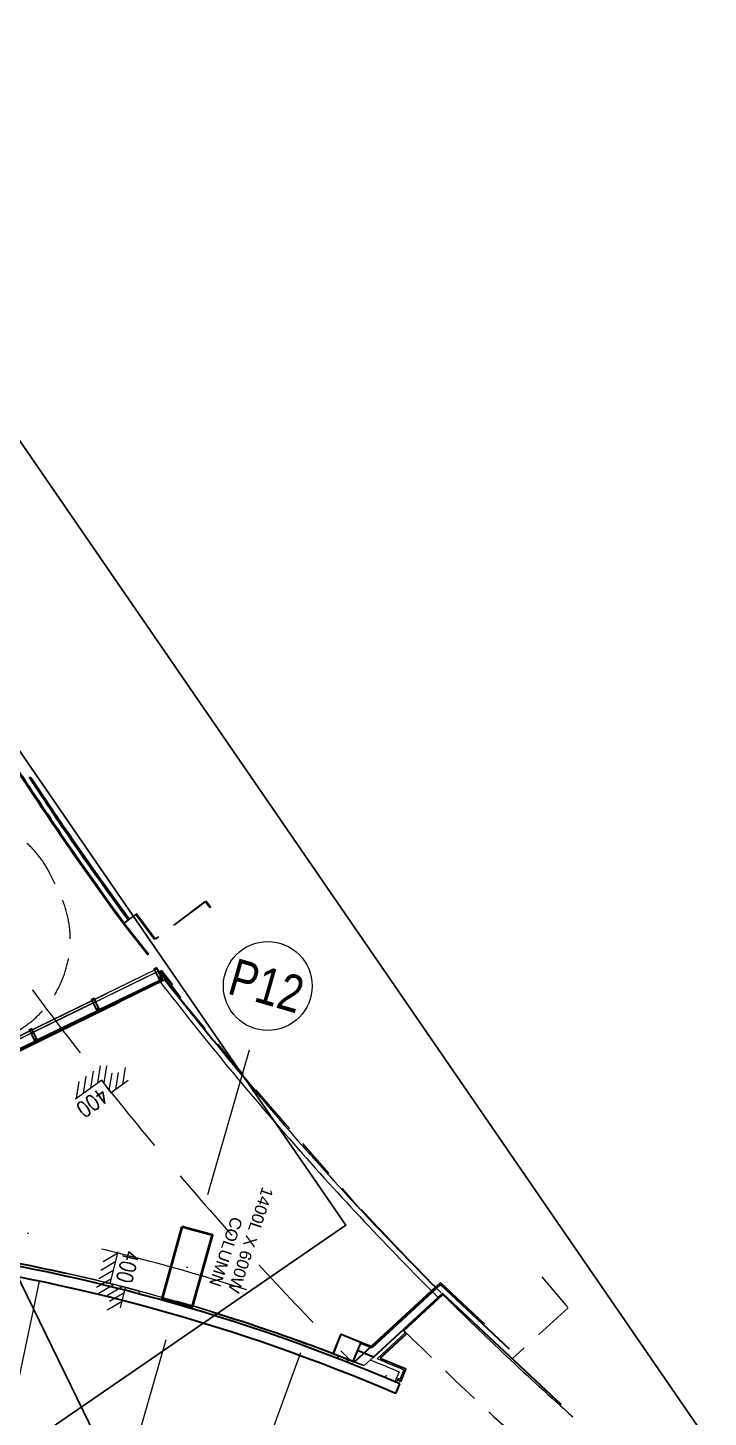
# Model space of a CAD drawing. Header units: millimetres. Extents: x 32582 to 41721, y -247935 to -234947.
# Drawn here: x 37102 to 38389, y -238984 to -236354 of the extents above; entities that cross this region are included whole.
import ezdxf
from ezdxf.enums import TextEntityAlignment as Align

# ---------------------------------------------------------------- set-up
doc = ezdxf.new("R2010")
doc.units = ezdxf.units.MM
doc.header["$LTSCALE"] = 300
doc.header["$MEASUREMENT"] = 0
for name, pattern in [('DASHED', [19.05, 12.7, -6.35]), ('DGN Style 4', [1.902655, 0.950733, -0.475367, 0.001188, -0.475367]), ('HIDDEN', [0.375, 0.25, -0.125]), ('TDME_FASHION_L3$0$HIDDEN', [0.375, 0.25, -0.125]), ('TDME_Fave_column_LGM$0$HIDDENX2', [0.75, 0.5, -0.25]), ('TDME_Fave_Core_L3$0$( Hidden )', [0.375, 0.25, -0.125]), ('TDME_Fave_GRID$0$DGN Style 7', [8.330448, 3.748702, -1.66609, 1.249567, -1.66609])]:
    doc.linetypes.add(name, pattern=pattern)
for name, color, linetype, lineweight in [('A-_ANOT----_T-', 7, 'Continuous', 13), ('A-_CLAD----_E-', 2, 'Continuous', 13), ('A-_FNSH----_E-', 7, 'Continuous', 13), ('A-_FNSH----_H-', 8, 'Continuous', 0), ('A-_MTAL----_E-', 8, 'Continuous', 13), ('A-_SLABEDGE_E-', 2, 'DASHED', 13), ('A-_SLABSTEP_E-', 2, 'Continuous', 13), ('A-_WALL----_E-', 1, 'Continuous', 30), ('G-GRID_A', 1, 'DGN Style 4', 0), ('GENTEXT', 1, 'Continuous', 13), ('MINORTEXT', 1, 'Continuous', 13), ('TDME_FASHION_L3$0$A-_FNSH----_E-', 7, 'Continuous', 13), ('TDME_FASHION_L3$0$A-_FNSH----_H-', 8, 'Continuous', 0), ('TDME_FASHION_L3$0$A-_WALL----_E-', 1, 'Continuous', 30), ('TDME_Fave_Bldg_Envlp_Zone C_L3$0$A-_CLAD----_E-', 1, 'Continuous', 13), ('TDME_Fave_Bldg_Envlp_Zone C_L3$0$A-_FNSH----_H-', 8, 'Continuous', 0), ('TDME_Fave_Bldg_Envlp_Zone C_L3$0$A-_MTAL----_E-', 8, 'Continuous', 13), ('TDME_Fave_Bldg_Envlp_Zone C_L3$0$A-_MULLION', 2, 'Continuous', 18), ('TDME_Fave_Bldg_Envlp_Zone C_L3$0$A-_ROOF----_E-', 3, 'Continuous', 13), ('TDME_Fave_column_L3$0$A-_CONC----_E-', 3, 'Continuous', 40), ('TDME_Fave_column_L3$0$A-_SLABEDGE_E-', 2, 'Continuous', 13), ('TDME_Fave_column_LGM$0$A-_SLABEDGE_E-', 2, 'Continuous', 13), ('TDME_Fave_Core_L3$0$A-_ANOTSYBL_P-', 1, 'Continuous', 30), ('TDME_Fave_Core_L3$0$A-_FNSH----_E-', 7, 'Continuous', 13), ('TDME_Fave_GRID$0$A-_ANOTGRID_E-', 8, 'TDME_Fave_GRID$0$DGN Style 7', 13)]:
    doc.layers.add(name, color=color, linetype=linetype, lineweight=lineweight)
doc.layers.add('LEASE LINE', color=7, linetype='DGN Style 4', lineweight=30, true_color=0xf60929)
doc.styles.add('GENTEXT', font='arial.ttf', dxfattribs={"height": 0.25})
doc.styles.add('Simplex', font='SIMPLEX.shx', dxfattribs={"width": 0.8, "height": 2.5})
doc.styles.add('TDME_Fave_GRID$0$Arial', font='arial.ttf', dxfattribs={"width": 0.8, "height": 2.5})

# ---------------------------------------------------------------- blocks, each defined once
blk = doc.blocks.new('TDME_Fave_Bldg_Envlp_Zone C_L3$0$A-Cen-Mullion')
at = {"layer": 'TDME_Fave_Bldg_Envlp_Zone C_L3$0$A-_MULLION'}
h = blk.add_hatch(dxfattribs=at)
h.set_pattern_fill('DOTS', color=256, scale=10, angle=90, style=0)
h.set_pattern_definition([(90, (-41702.71323, -245354.2657), (-0.625, 0.3125), [0, -0.625])])
edge = h.paths.add_edge_path()
edge.add_arc((-30255, -243348), 2184, 182.9184, 183.05, ccw=False)
edge.add_line((-32435, -243459), (-32436, -243460))
edge.add_arc((-32444, -243452), 11, 269.1214, 313.0323, ccw=False)
edge.add_line((-32444, -243463), (-32447, -243463))
edge.add_line((-32447, -243463), (-32451, -243463))
edge.add_arc((-32451, -243452), 11, 231.0518, 270.5639, ccw=False)
edge.add_line((-32458, -243460), (-32459, -243459))
edge.add_arc((-21919, -244034), 10556, 176.8779, 176.9051)
edge.add_line((-32459, -243464), (-32460, -243472))
edge.add_arc((-32447, -243261), 211, 266.6553, 273.437)
edge.add_line((-32435, -243472), (-32435, -243464))
for p, q in [((-32473, -243463), (-32478, -243463)), ((-32472, -243444), (-32477, -243444)), ((-32474, -243462), (-32476, -243462)), ((-32473, -243445), (-32475, -243445)), ((-32472, -243447), (-32473, -243460)), ((-32422, -243406), (-32472, -243404)), ((-32472, -243406), (-32422, -243404)), ((-32471, -243461), (-32470, -243446)), ((-32470, -243446), (-32471, -243461)), ((-32471, -243450), (-32459, -243450)), ((-32471, -243451), (-32459, -243451)), ((-32471, -243457), (-32459, -243457)), ((-32471, -243458), (-32459, -243458)), ((-32462, -243452), (-32452, -243452)), ((-32452, -243455), (-32462, -243455)), ((-32460, -243472), (-32459, -243464)), ((-32459, -243451), (-32459, -243450)), ((-32459, -243458), (-32459, -243457)), ((-32449, -243452), (-32453, -243455)), ((-32442, -243455), (-32453, -243455)), ((-32453, -243456), (-32453, -243455)), ((-32442, -243456), (-32453, -243456)), ((-32452, -243448), (-32442, -243440)), ((-32452, -243440), (-32442, -243448)), ((-32452, -243448), (-32450, -243448)), ((-32452, -243448), (-32450, -243448)), ((-32452, -243461), (-32452, -243449)), ((-32452, -243452), (-32452, -243449)), ((-32450, -243453), (-32452, -243456)), ((-32450, -243453), (-32452, -243456)), ((-32452, -243461), (-32452, -243455)), ((-32452, -243456), (-32442, -243456)), ((-32442, -243456), (-32452, -243456)), ((-32450, -243461), (-32452, -243461)), ((-32450, -243461), (-32452, -243461)), ((-32450, -243453), (-32450, -243448)), ((-32450, -243453), (-32450, -243448)), ((-32444, -243453), (-32450, -243453)), ((-32450, -243453), (-32444, -243453)), ((-32450, -243460), (-32450, -243456)), ((-32450, -243460), (-32450, -243456)), ((-32449, -243460), (-32450, -243460)), ((-32449, -243460), (-32450, -243460)), ((-32450, -243461), (-32449, -243461)), ((-32450, -243461), (-32449, -243461)), ((-32449, -243452), (-32449, -243428)), ((-32449, -243443), (-32446, -243443)), ((-32446, -243443), (-32449, -243443)), ((-32449, -243448), (-32449, -243444)), ((-32449, -243444), (-32449, -243448)), ((-32445, -243452), (-32449, -243452)), ((-32449, -243461), (-32449, -243460)), ((-32449, -243461), (-32449, -243460)), ((-32447, -243458), (-32447, -243421)), ((-32445, -243452), (-32445, -243428)), ((-32445, -243444), (-32445, -243448)), ((-32445, -243448), (-32445, -243444)), ((-32443, -243448), (-32445, -243448)), ((-32443, -243448), (-32445, -243448)), ((-32445, -243452), (-32442, -243455)), ((-32445, -243460), (-32444, -243460)), ((-32445, -243461), (-32445, -243460)), ((-32445, -243460), (-32444, -243460)), ((-32445, -243461), (-32445, -243460)), ((-32445, -243461), (-32443, -243461)), ((-32445, -243461), (-32445, -243461)), ((-32445, -243461), (-32443, -243461)), ((-32445, -243461), (-32445, -243461)), ((-32444, -243453), (-32444, -243448)), ((-32444, -243453), (-32444, -243448)), ((-32444, -243453), (-32442, -243456)), ((-32444, -243453), (-32442, -243456)), ((-32444, -243460), (-32444, -243456)), ((-32444, -243460), (-32444, -243456)), ((-32442, -243452), (-32442, -243449)), ((-32442, -243461), (-32442, -243449)), ((-32433, -243452), (-32442, -243452)), ((-32442, -243461), (-32442, -243455)), ((-32442, -243455), (-32433, -243455)), ((-32442, -243456), (-32442, -243455)), ((-32424, -243450), (-32436, -243450)), ((-32436, -243451), (-32436, -243450)), ((-32424, -243451), (-32436, -243451)), ((-32424, -243457), (-32435, -243457)), ((-32435, -243458), (-32435, -243457)), ((-32423, -243458), (-32435, -243458)), ((-32435, -243472), (-32435, -243464)), ((-32423, -243461), (-32424, -243446)), ((-32424, -243446), (-32423, -243461)), ((-32423, -243444), (-32418, -243444)), ((-32423, -243447), (-32422, -243460)), ((-32421, -243445), (-32419, -243445)), ((-32421, -243462), (-32418, -243462)), ((-32421, -243463), (-32417, -243463))]:
    blk.add_line(p, q, dxfattribs=at)
for points in [[(-32427, -243422), (-32428, -243422), (-32428, -243419), (-32424, -243419), (-32423, -243419), (-32423, -243419), (-32419, -243419), (-32419, -243422), (-32420, -243422), (-32420, -243422), (-32419, -243423), (-32417, -243423), (-32417, -243200), (-32418, -243198), (-32419, -243198), (-32476, -243198), (-32477, -243199), (-32477, -243200), (-32477, -243423)], [(-32474, -243408), (-32474, -243204)], [(-32474, -243204), (-32420, -243204), (-32420, -243408), (-32422, -243408)], [(-32478, -243463), (-32477, -243443)], [(-32477, -243423), (-32475, -243423)], [(-32476, -243422), (-32476, -243419), (-32471, -243419)], [(-32475, -243423), (-32475, -243422), (-32475, -243422), (-32476, -243422)], [(-32476, -243462), (-32475, -243445)], [(-32472, -243416), (-32472, -243409), (-32473, -243408), (-32474, -243408), (-32474, -243408)], [(-32472, -243417), (-32472, -243416)], [(-32471, -243417), (-32472, -243417)], [(-32470, -243409), (-32470, -243416), (-32471, -243417)], [(-32471, -243419), (-32471, -243419), (-32471, -243419), (-32466, -243419)], [(-32469, -243408), (-32470, -243409)], [(-32468, -243408), (-32469, -243408)], [(-32422, -243408), (-32422, -243409), (-32422, -243416), (-32423, -243417), (-32424, -243417), (-32425, -243416), (-32425, -243409), (-32425, -243408), (-32426, -243408), (-32468, -243408)], [(-32466, -243419), (-32466, -243422), (-32468, -243422)], [(-32468, -243422), (-32468, -243422), (-32467, -243423), (-32465, -243423)], [(-32465, -243423), (-32465, -243423), (-32465, -243411), (-32464, -243410), (-32454, -243410), (-32453, -243411), (-32452, -243412), (-32452, -243440)], [(-32452, -243440), (-32452, -243440), (-32451, -243440), (-32450, -243439), (-32450, -243438)], [(-32450, -243426), (-32449, -243425)], [(-32449, -243427), (-32449, -243426), (-32450, -243426)], [(-32449, -243428), (-32450, -243427)], [(-32450, -243427), (-32449, -243427)], [(-32449, -243431), (-32449, -243429), (-32450, -243429)], [(-32450, -243429), (-32449, -243429)], [(-32449, -243432), (-32449, -243431), (-32450, -243431)], [(-32450, -243431), (-32449, -243431)], [(-32450, -243433), (-32449, -243432)], [(-32449, -243434), (-32449, -243433), (-32450, -243433)], [(-32450, -243435), (-32449, -243434)], [(-32449, -243436), (-32449, -243435), (-32450, -243435)], [(-32449, -243438), (-32449, -243437), (-32450, -243436)], [(-32450, -243436), (-32449, -243436)], [(-32450, -243438), (-32449, -243438)], [(-32449, -243425), (-32449, -243424), (-32448, -243422), (-32447, -243422), (-32446, -243422), (-32445, -243424), (-32445, -243426), (-32445, -243426), (-32445, -243427), (-32445, -243428), (-32445, -243428)], [(-32449, -243429), (-32449, -243428)], [(-32445, -243428), (-32445, -243429), (-32445, -243430), (-32445, -243430), (-32445, -243430), (-32445, -243432), (-32445, -243432), (-32445, -243432), (-32445, -243433), (-32445, -243434), (-32445, -243434), (-32445, -243435), (-32445, -243435), (-32445, -243436), (-32445, -243437), (-32445, -243437), (-32445, -243438), (-32445, -243439), (-32445, -243439), (-32444, -243440), (-32443, -243440)], [(-32443, -243440), (-32442, -243440)], [(-32442, -243412), (-32442, -243410), (-32441, -243410), (-32430, -243410), (-32430, -243411), (-32430, -243423)], [(-32442, -243440), (-32442, -243412)], [(-32430, -243423), (-32429, -243423), (-32428, -243423), (-32427, -243422)], [(-32427, -243422), (-32427, -243422)], [(-32418, -243462), (-32419, -243445)], [(-32417, -243463), (-32418, -243443)]]:
    blk.add_lwpolyline(points, dxfattribs=at)
for points in [[(-32422, -243216), (-32472, -243216), (-32472, -243208), (-32422, -243208)], [(-32470, -243396), (-32464, -243396), (-32464, -243216), (-32470, -243216)], [(-32424, -243396), (-32430, -243396), (-32430, -243216), (-32424, -243216)], [(-32422, -243404), (-32472, -243404), (-32472, -243396), (-32422, -243396)], [(-32422, -243406), (-32472, -243406), (-32472, -243404), (-32422, -243404)], [(-32452, -243448), (-32442, -243448), (-32442, -243440), (-32452, -243440)]]:
    blk.add_lwpolyline(points, close=True, dxfattribs=at)
for points in [[(-32477, -243430, -0.27921), (-32480, -243434, 0.611383), (-32480, -243434, 0.285957), (-32475, -243432, -0.453312), (-32475, -243432, 0.272612), (-32472, -243434, 0.207627), (-32469, -243433, -0.464111), (-32468, -243433, 0.250578), (-32460, -243436, 0.414421), (-32461, -243436, -0.314614), (-32465, -243431), (-32465, -243423), (-32467, -243423), (-32467, -243423, -0.493119), (-32468, -243423), (-32468, -243421), (-32467, -243421), (-32467, -243421), (-32468, -243420), (-32469, -243419), (-32473, -243419), (-32474, -243420), (-32475, -243421), (-32475, -243421), (-32474, -243421), (-32474, -243423, -0.493119), (-32475, -243423), (-32475, -243423), (-32477, -243423), (-32477, -243430)], [(-32417, -243430, 0.27921), (-32415, -243434, -0.611383), (-32415, -243434, -0.285957), (-32419, -243432, 0.453312), (-32420, -243432, -0.272612), (-32423, -243434, -0.207627), (-32426, -243433, 0.464111), (-32427, -243433, -0.250578), (-32434, -243436, -0.414421), (-32434, -243436, 0.314614), (-32430, -243431), (-32430, -243423), (-32428, -243423), (-32427, -243423, 0.493119), (-32427, -243423), (-32427, -243421), (-32428, -243421), (-32428, -243421), (-32426, -243420), (-32426, -243419), (-32421, -243419), (-32421, -243420), (-32419, -243421), (-32419, -243421), (-32420, -243421), (-32420, -243423, 0.493119), (-32420, -243423), (-32419, -243423), (-32417, -243423), (-32417, -243430)]]:
    blk.add_lwpolyline(points, format="xyb", dxfattribs=at)
for points in [[(-32470, -243420, -0.414214), (-32469, -243421), (-32469, -243423, -0.414214), (-32470, -243423), (-32473, -243423, -0.414214), (-32473, -243423), (-32473, -243421, -0.414214), (-32473, -243420)], [(-32425, -243420, 0.414214), (-32425, -243421), (-32425, -243423, 0.414214), (-32425, -243423), (-32422, -243423, 0.414214), (-32421, -243423), (-32421, -243421, 0.414214), (-32422, -243420)]]:
    blk.add_lwpolyline(points, format="xyb", close=True, dxfattribs=at)
for points, elevation in [([(-32435, -243464, -0.000574), (-32435, -243459), (-32436, -243460, -0.193977), (-32444, -243463), (-32447, -243463), (-32451, -243463, -0.174133), (-32458, -243460), (-32459, -243459, 0.000119), (-32459, -243464), (-32460, -243472, 0.029599), (-32435, -243472)], 0), ([(-32448, -243458), (-32448, -243460, 0.414214), (-32447, -243461, 0.414214), (-32446, -243460), (-32446, -243458), (-32446, -243458, 0.414214), (-32447, -243457, 0.414214)], 3)]:
    blk.add_lwpolyline(points, format="xyb", close=True, dxfattribs=dict(at, elevation=elevation))
at = {"layer": 'TDME_Fave_Bldg_Envlp_Zone C_L3$0$A-_MULLION', "elevation": 3}
for points in [[(-32447, -243456, 0.311483), (-32449, -243457), (-32450, -243459), (-32449, -243459), (-32449, -243461), (-32451, -243461), (-32451, -243461, -0.195137), (-32459, -243459), (-32459, -243459, 0.559545), (-32459, -243459), (-32459, -243459, 0.221324), (-32451, -243463), (-32451, -243463), (-32447, -243463)], [(-32447, -243463), (-32444, -243463, 0.221324), (-32435, -243459, 0.559545), (-32435, -243459, -0.195137), (-32444, -243461), (-32445, -243461), (-32445, -243459), (-32445, -243459), (-32446, -243457, 0.311483), (-32447, -243456)]]:
    blk.add_lwpolyline(points, format="xyb", dxfattribs=at)
at = {"layer": 'TDME_Fave_Bldg_Envlp_Zone C_L3$0$A-_MULLION', "elevation": 1}
for points in [[(-32442, -243440), (-32444, -243440), (-32445, -243439), (-32445, -243438), (-32445, -243436), (-32445, -243435), (-32445, -243434), (-32445, -243434), (-32445, -243433), (-32445, -243433), (-32445, -243431), (-32445, -243431), (-32446, -243430), (-32446, -243429), (-32447, -243428), (-32448, -243429), (-32449, -243430), (-32449, -243431), (-32449, -243431), (-32449, -243433), (-32449, -243433), (-32450, -243434), (-32449, -243434), (-32449, -243435), (-32449, -243436), (-32449, -243438), (-32450, -243440), (-32450, -243440), (-32452, -243440), (-32452, -243450), (-32452, -243451), (-32451, -243453), (-32451, -243454), (-32451, -243454), (-32452, -243454), (-32452, -243454), (-32452, -243454), (-32452, -243460), (-32451, -243461), (-32450, -243461), (-32450, -243459), (-32451, -243459), (-32451, -243459), (-32451, -243456), (-32451, -243455), (-32448, -243452), (-32447, -243452), (-32447, -243452), (-32444, -243455), (-32444, -243456), (-32444, -243459), (-32444, -243459), (-32445, -243459), (-32444, -243461), (-32444, -243461), (-32443, -243461), (-32442, -243460), (-32442, -243454), (-32443, -243454), (-32443, -243454), (-32443, -243454), (-32443, -243453), (-32442, -243451), (-32442, -243450), (-32442, -243440)], [(-32451, -243442), (-32450, -243442), (-32449, -243442), (-32449, -243441), (-32448, -243441), (-32447, -243441), (-32447, -243441), (-32446, -243441), (-32445, -243442), (-32444, -243442), (-32444, -243442), (-32444, -243449), (-32445, -243450), (-32445, -243451), (-32445, -243452), (-32445, -243452), (-32446, -243451), (-32447, -243451), (-32448, -243451), (-32449, -243452), (-32450, -243452), (-32450, -243451), (-32450, -243450), (-32451, -243449), (-32451, -243442)]]:
    blk.add_lwpolyline(points, dxfattribs=at)
blk.add_lwpolyline([(-32449, -243438), (-32449, -243436), (-32449, -243435), (-32449, -243433), (-32449, -243431), (-32448, -243431), (-32448, -243430), (-32447, -243429), (-32447, -243430), (-32446, -243431), (-32446, -243431), (-32446, -243433), (-32446, -243435), (-32446, -243436), (-32446, -243438), (-32446, -243439), (-32447, -243440), (-32448, -243439)], close=True, dxfattribs=at)
at = {"layer": 'TDME_Fave_Bldg_Envlp_Zone C_L3$0$A-_MULLION'}
for centre in [(-32471, -243428), (-32423, -243428)]:
    blk.add_circle(centre, 2.75, dxfattribs=at)
for centre, radius, start, end in [((-32478, -243463), 0.2, 177.0059, 267.0059), ((-32477, -243444), 0.2, 87.0059, 177.0059), ((-32470, -243464), 4.5, 128.4627, 152.3815), ((-32469, -243444), 4.5, 201.6303, 225.5491), ((-32470, -243464), 3, 118.6583, 166.6542), ((-32473, -243463), 0.2, 267.0059, 346.6542), ((-32469, -243444), 3, 187.3576, 235.3535), ((-32472, -243444), 0.2, 7.3576, 87.0059), ((-32471, -243461), 0.2, 298.6583, 357.0059), ((-32471, -243446), 0.2, 357.0059, 55.3535), ((-32464, -243454), 2.5, 36.8699, 323.1301), ((-32442, -243462), 17.4, 167.0737, 186.9381), ((-32452, -243449), 0.5, 90, 180), ((-32452, -243449), 0.5, 90, 180), ((-32452, -243461), 0.5, 180, 270), ((-32452, -243461), 0.5, 180, 270), ((-32450, -243448), 0.5, 270, 360), ((-32450, -243448), 0.5, 270, 0), ((-32444, -243428), 4.79, 126.104, 180), ((-32449, -243444), 0.5, 90, 180), ((-32449, -243444), 0.5, 90, 180), ((-32450, -243428), 4.79, 0, 53.896), ((-32446, -243444), 0.5, 360, 90), ((-32446, -243444), 0.5, 0, 90), ((-32445, -243448), 0.5, 180, 270), ((-32445, -243448), 0.5, 180, 270), ((-32443, -243449), 0.5, 360, 90), ((-32443, -243449), 0.5, 0, 90), ((-32443, -243461), 0.5, 270, 360), ((-32443, -243461), 0.5, 270, 0), ((-32452, -243462), 17.4, 353.0619, 12.9263), ((-32431, -243454), 2.5, 216.8699, 143.1301), ((-32426, -243444), 3, 304.6465, 352.6424), ((-32424, -243446), 0.2, 124.6465, 182.9941), ((-32423, -243444), 0.2, 92.9941, 172.6424), ((-32426, -243444), 4.5, 314.4509, 338.3697), ((-32425, -243464), 3, 13.3458, 61.3417), ((-32423, -243461), 0.2, 182.9941, 241.3417), ((-32425, -243464), 4.5, 27.6185, 51.5373), ((-32422, -243463), 0.2, 193.3458, 272.9941), ((-32418, -243444), 0.2, 2.9941, 92.9941), ((-32417, -243463), 0.2, 272.9941, 2.9941)]:
    blk.add_arc(centre, radius, start, end, dxfattribs=at)
blk.add_open_spline([(-32445, -243425), (-32445, -243425), (-32446, -243426), (-32448, -243426), (-32449, -243426), (-32450, -243426)], degree=3, knots=[1.120381, 1.120381, 1.120381, 1.120381, 1.149335, 4.287911, 5.517478, 5.517478, 5.517478, 5.517478], dxfattribs=at)
for points in [[(-32449, -243426), (-32449, -243426), (-32449, -243426), (-32450, -243426)], [(-32449, -243428), (-32449, -243428), (-32450, -243428), (-32450, -243428)], [(-32449, -243430), (-32449, -243430), (-32450, -243430), (-32450, -243429)], [(-32449, -243431), (-32449, -243431), (-32450, -243431), (-32450, -243431)], [(-32449, -243433), (-32449, -243433), (-32450, -243433), (-32450, -243433)], [(-32449, -243435), (-32449, -243435), (-32450, -243435), (-32450, -243435)], [(-32449, -243437), (-32449, -243437), (-32450, -243437), (-32450, -243437)], [(-32449, -243439), (-32449, -243439), (-32450, -243439), (-32450, -243439)], [(-32449, -243441), (-32449, -243440), (-32450, -243440), (-32450, -243440)], [(-32449, -243442), (-32449, -243442), (-32450, -243442), (-32450, -243442)], [(-32449, -243444), (-32449, -243444), (-32450, -243444), (-32450, -243444)], [(-32449, -243446), (-32449, -243446), (-32450, -243446), (-32450, -243446)], [(-32449, -243448), (-32449, -243448), (-32450, -243448), (-32450, -243448)], [(-32449, -243450), (-32449, -243450), (-32450, -243449), (-32450, -243449)], [(-32449, -243451), (-32449, -243451), (-32450, -243451), (-32450, -243451)], [(-32445, -243425), (-32445, -243425), (-32446, -243425), (-32446, -243425)], [(-32445, -243427), (-32445, -243427), (-32445, -243427), (-32445, -243426)], [(-32444, -243429), (-32445, -243428), (-32445, -243428), (-32445, -243428)], [(-32444, -243430), (-32445, -243430), (-32445, -243430), (-32445, -243430)], [(-32444, -243432), (-32445, -243432), (-32445, -243432), (-32445, -243432)], [(-32444, -243434), (-32445, -243434), (-32445, -243434), (-32445, -243434)], [(-32444, -243436), (-32445, -243436), (-32445, -243436), (-32445, -243436)], [(-32444, -243438), (-32445, -243438), (-32445, -243437), (-32445, -243437)], [(-32444, -243439), (-32445, -243439), (-32445, -243439), (-32445, -243439)], [(-32444, -243441), (-32445, -243441), (-32445, -243441), (-32445, -243441)], [(-32444, -243443), (-32445, -243443), (-32445, -243443), (-32445, -243443)], [(-32444, -243445), (-32445, -243445), (-32445, -243445), (-32445, -243445)], [(-32444, -243447), (-32445, -243447), (-32445, -243447), (-32445, -243446)], [(-32444, -243448), (-32445, -243448), (-32445, -243448), (-32445, -243448)], [(-32444, -243450), (-32445, -243450), (-32445, -243450), (-32445, -243450)], [(-32444, -243452), (-32445, -243452), (-32445, -243452), (-32445, -243452)], [(-32444, -243452), (-32445, -243452), (-32445, -243452), (-32445, -243452)]]:
    blk.add_open_spline(points, degree=3, dxfattribs=at)
for points in [[(-32445, -243427), (-32446, -243427), (-32449, -243427), (-32450, -243428)], [(-32444, -243429), (-32446, -243429), (-32449, -243429), (-32450, -243429)], [(-32444, -243430), (-32446, -243431), (-32449, -243431), (-32450, -243431)], [(-32444, -243432), (-32446, -243432), (-32449, -243433), (-32450, -243433)], [(-32444, -243434), (-32446, -243434), (-32449, -243435), (-32450, -243435)], [(-32444, -243436), (-32446, -243436), (-32449, -243436), (-32450, -243437)], [(-32444, -243438), (-32446, -243438), (-32449, -243438), (-32450, -243439)], [(-32444, -243439), (-32446, -243440), (-32449, -243440), (-32450, -243440)], [(-32444, -243441), (-32446, -243441), (-32449, -243442), (-32450, -243442)], [(-32444, -243443), (-32446, -243443), (-32449, -243444), (-32450, -243444)], [(-32444, -243445), (-32446, -243445), (-32449, -243445), (-32450, -243446)], [(-32444, -243447), (-32446, -243447), (-32449, -243447), (-32450, -243448)], [(-32444, -243448), (-32446, -243449), (-32449, -243449), (-32450, -243449)], [(-32444, -243450), (-32446, -243451), (-32449, -243451), (-32450, -243451)]]:
    blk.add_spline(points, degree=3, dxfattribs=at)
blk = doc.blocks.new('TDME_Fave_Bldg_Envlp_Zone C_L3$0$A-End_Mullion')
at = {"layer": 'TDME_Fave_Bldg_Envlp_Zone C_L3$0$A-_MULLION'}
for p, q in [((-32172, -243472), (-32193, -243472)), ((-32180, -243411), (-32180, -243410)), ((-32180, -243410), (-32169, -243410)), ((-32180, -243464), (-32180, -243411)), ((-32166, -243464), (-32180, -243464)), ((-32169, -243410), (-32168, -243411)), ((-32168, -243411), (-32168, -243412)), ((-32168, -243412), (-32168, -243439))]:
    blk.add_line(p, q, dxfattribs=at)
for points in [[(-32143, -243422), (-32144, -243422), (-32144, -243419), (-32139, -243419), (-32139, -243419), (-32139, -243419), (-32134, -243419), (-32134, -243422), (-32136, -243422), (-32136, -243422), (-32135, -243423), (-32133, -243423), (-32133, -243200), (-32133, -243198), (-32134, -243198), (-32191, -243198), (-32192, -243199), (-32193, -243200), (-32193, -243472)], [(-32190, -243204), (-32136, -243204), (-32136, -243408), (-32137, -243408)], [(-32190, -243408), (-32190, -243204)], [(-32188, -243416), (-32188, -243409), (-32188, -243408), (-32190, -243408), (-32190, -243408)], [(-32187, -243417), (-32188, -243416)], [(-32186, -243417), (-32187, -243417)], [(-32185, -243409), (-32185, -243416), (-32186, -243417)], [(-32184, -243408), (-32185, -243408)], [(-32185, -243408), (-32185, -243409)], [(-32137, -243408), (-32138, -243409), (-32138, -243416), (-32139, -243417), (-32139, -243417), (-32140, -243416), (-32140, -243409), (-32141, -243408), (-32142, -243408), (-32184, -243408)], [(-32168, -243439), (-32166, -243439), (-32165, -243439), (-32165, -243437), (-32165, -243435), (-32165, -243434), (-32165, -243433), (-32165, -243433), (-32165, -243432), (-32165, -243432), (-32165, -243430), (-32165, -243430), (-32164, -243429), (-32164, -243428), (-32163, -243427), (-32162, -243428), (-32161, -243429), (-32161, -243430), (-32161, -243430), (-32161, -243432), (-32161, -243432), (-32160, -243433), (-32161, -243433), (-32161, -243434), (-32161, -243435), (-32161, -243437), (-32161, -243439), (-32160, -243439), (-32158, -243439), (-32158, -243453), (-32158, -243454), (-32159, -243456), (-32159, -243457), (-32159, -243457), (-32158, -243457), (-32158, -243457), (-32158, -243457), (-32158, -243463), (-32159, -243464), (-32160, -243464), (-32160, -243462), (-32159, -243462), (-32159, -243462), (-32159, -243459), (-32159, -243458), (-32162, -243455), (-32163, -243455), (-32163, -243455), (-32166, -243458), (-32167, -243459), (-32167, -243462), (-32166, -243462), (-32165, -243462), (-32166, -243464), (-32166, -243464), (-32168, -243464), (-32168, -243463), (-32168, -243457), (-32167, -243457), (-32167, -243457), (-32167, -243457), (-32167, -243456), (-32168, -243454), (-32168, -243453), (-32168, -243439)], [(-32168, -243439), (-32167, -243439), (-32166, -243439), (-32165, -243438), (-32165, -243437)], [(-32159, -243441), (-32160, -243441), (-32161, -243441), (-32161, -243440), (-32162, -243440), (-32163, -243440), (-32163, -243440), (-32164, -243440), (-32165, -243441), (-32166, -243441), (-32166, -243441), (-32166, -243452), (-32165, -243453), (-32165, -243454), (-32165, -243455), (-32165, -243455), (-32164, -243454), (-32163, -243454), (-32162, -243454), (-32161, -243455), (-32161, -243455), (-32160, -243454), (-32160, -243453), (-32159, -243452), (-32159, -243441)], [(-32165, -243424), (-32165, -243423), (-32164, -243421), (-32163, -243421), (-32162, -243421), (-32161, -243423), (-32161, -243425), (-32160, -243426), (-32161, -243426), (-32161, -243427), (-32160, -243427)], [(-32165, -243425), (-32165, -243424)], [(-32165, -243426), (-32165, -243425), (-32165, -243425)], [(-32165, -243427), (-32165, -243426)], [(-32165, -243426), (-32165, -243426)], [(-32165, -243428), (-32165, -243427)], [(-32165, -243430), (-32165, -243429), (-32165, -243428)], [(-32165, -243428), (-32165, -243428)], [(-32165, -243432), (-32165, -243430), (-32165, -243430)], [(-32165, -243430), (-32165, -243430)], [(-32165, -243433), (-32165, -243432), (-32165, -243432)], [(-32165, -243432), (-32165, -243432)], [(-32165, -243434), (-32165, -243433)], [(-32165, -243435), (-32165, -243434), (-32165, -243434)], [(-32165, -243437), (-32165, -243436), (-32165, -243435)], [(-32165, -243435), (-32165, -243435)], [(-32165, -243437), (-32165, -243437)], [(-32161, -243437), (-32161, -243435), (-32161, -243434), (-32161, -243432), (-32161, -243430), (-32162, -243430), (-32162, -243429), (-32163, -243428), (-32163, -243429), (-32164, -243430), (-32164, -243430), (-32164, -243432), (-32164, -243434), (-32164, -243435), (-32164, -243437), (-32164, -243438), (-32163, -243439), (-32162, -243438), (-32161, -243437)], [(-32160, -243427), (-32161, -243428), (-32161, -243429), (-32160, -243429), (-32161, -243429), (-32161, -243431), (-32160, -243431), (-32161, -243431), (-32161, -243432), (-32160, -243433), (-32161, -243433), (-32161, -243434), (-32160, -243435), (-32161, -243435), (-32161, -243436), (-32160, -243436), (-32161, -243437), (-32161, -243438), (-32160, -243438), (-32159, -243439), (-32158, -243439)], [(-32158, -243412), (-32157, -243410), (-32156, -243410), (-32146, -243410), (-32145, -243411), (-32145, -243423)], [(-32158, -243439), (-32158, -243412)], [(-32158, -243439), (-32158, -243439)], [(-32135, -243423), (-32133, -243423), (-32133, -243432), (-32133, -243433), (-32132, -243434), (-32131, -243435), (-32130, -243435), (-32129, -243435), (-32129, -243435), (-32128, -243435), (-32127, -243436), (-32128, -243436), (-32129, -243436), (-32130, -243436), (-32131, -243436), (-32131, -243436), (-32132, -243435), (-32133, -243435), (-32134, -243435), (-32135, -243434), (-32135, -243434), (-32136, -243434), (-32137, -243435), (-32138, -243436), (-32139, -243436), (-32140, -243436), (-32141, -243435), (-32142, -243435), (-32142, -243433), (-32143, -243433), (-32144, -243433), (-32146, -243436), (-32147, -243436), (-32147, -243436), (-32146, -243434), (-32146, -243433), (-32145, -243433), (-32145, -243432), (-32145, -243432), (-32145, -243423), (-32143, -243423), (-32143, -243423), (-32142, -243423), (-32142, -243423), (-32142, -243421), (-32143, -243421), (-32143, -243421), (-32143, -243421), (-32142, -243420), (-32141, -243419), (-32140, -243420), (-32138, -243420), (-32137, -243419), (-32136, -243420), (-32135, -243421), (-32135, -243421), (-32135, -243421), (-32136, -243421), (-32136, -243423), (-32136, -243423), (-32135, -243423), (-32135, -243423)], [(-32145, -243423), (-32145, -243423), (-32143, -243423), (-32143, -243422)], [(-32143, -243422), (-32143, -243422)], [(-32139, -243447), (-32138, -243447)], [(-32139, -243447), (-32138, -243447)], [(-32139, -243447), (-32139, -243447)], [(-32139, -243460), (-32138, -243460)], [(-32139, -243460), (-32138, -243460)], [(-32139, -243460), (-32139, -243460)]]:
    blk.add_lwpolyline(points, dxfattribs=at)
for points in [[(-32182, -243397), (-32182, -243211, -0.414214), (-32181, -243210), (-32138, -243210), (-32138, -243205), (-32181, -243205, 0.414214), (-32187, -243211), (-32187, -243397, 0.414214), (-32181, -243403), (-32138, -243403), (-32138, -243398), (-32181, -243398, -0.414214)], [(-32181, -243211), (-32144, -243211, -0.414214), (-32138, -243217), (-32138, -243391, -0.414214), (-32144, -243397), (-32181, -243397), (-32181, -243392), (-32144, -243392, 0.414214), (-32143, -243391), (-32143, -243217, 0.414214), (-32144, -243216), (-32181, -243216)], [(-32148, -243444), (-32138, -243444), (-32138, -243464), (-32148, -243464, 0.05)]]:
    blk.add_lwpolyline(points, format="xyb", close=True, dxfattribs=at)
blk.add_lwpolyline([(-32138, -243463, -0.414214), (-32138, -243463), (-32143, -243463, -0.362233), (-32143, -243463, 0.212538), (-32144, -243461, -0.260236), (-32144, -243461), (-32144, -243446, -0.260236), (-32144, -243446, 0.212538), (-32143, -243444, -0.362233), (-32143, -243444), (-32138, -243444, -0.414214), (-32138, -243444)], format="xyb", dxfattribs=at)
blk.add_circle((-32163, -243472), 8.75, dxfattribs=at)
blk = doc.blocks.new('TDME_Fave_Bldg_Envlp_Zone C_L3$0$TDME_Fave_Bldg_Envlp_Zone C_L2')
at = {"layer": 'TDME_Fave_Bldg_Envlp_Zone C_L3$0$A-_CLAD----_E-'}
for p, q in [((494256894, 2787892551, 0), (494258138, 2787892941)), ((494255644, 2787892159, 0), (494256881, 2787892547, 0)), ((494254438, 2787891781, 0), (494255631, 2787892155, 0))]:
    blk.add_line(p, q, dxfattribs=at)
at = {"layer": 'TDME_Fave_Bldg_Envlp_Zone C_L3$0$A-_CLAD----_E-', "elevation": 0}
for points in [[(494256975, 2787892398), (494256972, 2787892406), (494258207, 2787892793), (494258209, 2787892785)], [(494256985, 2787892372), (494258217, 2787892759), (494258215, 2787892767), (494256983, 2787892380)], [(494256947, 2787892389), (494256944, 2787892397), (494255725, 2787892014), (494255727, 2787892007)], [(494256952, 2787892362), (494255735, 2787891980), (494255733, 2787891988), (494256950, 2787892370)], [(494254474, 2787891614), (494254472, 2787891622), (494255692, 2787892004), (494255694, 2787891996)], [(494254485, 2787891588), (494255702, 2787891970), (494255700, 2787891978), (494254483, 2787891596)]]:
    blk.add_lwpolyline(points, close=True, dxfattribs=at)
at = {"layer": 'TDME_Fave_Bldg_Envlp_Zone C_L3$0$A-_MULLION', "extrusion": (-5.24614e-11, 2.67704e-11, -1), "zscale": -1, "rotation": 342.1725107856956}
blk.add_blockref('TDME_Fave_Bldg_Envlp_Zone C_L3$0$A-End_Mullion', (-494153070, 2788114698, 0), dxfattribs=at)
at = {"layer": 'TDME_Fave_Bldg_Envlp_Zone C_L3$0$A-_MULLION', "rotation": 17.41429772891536}
for p in [(494215063, 2788134389, 0), (494213813, 2788133997, 0)]:
    blk.add_blockref('TDME_Fave_Bldg_Envlp_Zone C_L3$0$A-Cen-Mullion', p, dxfattribs=at)
blk = doc.blocks.new('TDME_Fave_GRID$0$(DPA) GRID No1')
at = {"layer": 'TDME_Fave_GRID$0$A-_ANOTGRID_E-', "linetype": 'Continuous'}
blk.add_circle((0, 6), 6, dxfattribs=at)
at = {"layer": 'TDME_Fave_GRID$0$A-_ANOTGRID_E-', "linetype": 'Continuous', "style": 'TDME_Fave_GRID$0$Arial', "width": 0.8, "flags": 8}
blk.add_attdef('GRIDNO', text='', height=5, dxfattribs=at).set_placement((0, 6), align=Align.MIDDLE_CENTER)
blk = doc.blocks.new('H_Steel-flat-1')
at = {"layer": 'A-_MTAL----_E-', "lineweight": 30}
blk.add_lwpolyline([(-2523179315.148608, 1284899504.094319), (-2523179634.450237, 1284899745.022669), (-2523179393.521909, 1284900064.324266), (-2523179074.220281, 1284899823.395916)], close=True, dxfattribs=at)
at = {"layer": 'A-_MTAL----_E-', "lineweight": 5}
blk.add_lwpolyline([(-2523179316.128274, 1284899511.097193), (-2523179627.447362, 1284899746.002335), (-2523179392.542243, 1284900057.321391), (-2523179081.223155, 1284899822.41625)], close=True, dxfattribs=at)
blk = doc.blocks.new('(DPA) SDrop2')
at = {"layer": 'A-_SLABSTEP_E-', "linetype": 'Continuous', "lineweight": 0}
for p, q in [((-1.37, 0), (-2.53, -1.16)), ((-0.54, 0), (-1.69, -1.16)), ((-0.02, -0.32), (-1.18, -1.47)), ((-0.02, -1.15), (-1.18, -2.31)), ((0.46, -1.5), (-0.69, -2.66)), ((1.3, -1.5), (0.14, -2.66)), ((2.13, -1.5), (0.97, -2.66)), ((2.96, -1.5), (1.81, -2.66))]:
    blk.add_line(p, q, dxfattribs=at)
at = {"layer": 'A-_SLABSTEP_E-', "linetype": 'Continuous', "flags": 128}
blk.add_lwpolyline([(-2, 0), (0, 0), (0, -1.5), (3.08, -1.5)], dxfattribs=at)
at = {"layer": 'A-_ANOT----_T-', "linetype": 'Continuous', "lineweight": 13, "style": 'Simplex', "width": 0.8}
blk.add_attdef('DROP', (0.41, -1.04), '', height=1.5, dxfattribs=at)

msp = doc.modelspace()

# ---------------------------------------------------------------- linework, layer by layer
at = {"layer": 'A-_CLAD----_E-', "color": 251}
msp.add_line((37810.8, -238819.4), (37754.1, -238872.1), dxfattribs=at)
at = {"layer": 'A-_CLAD----_E-'}
for p, q in [((37810.8, -238819.4), (37817.6, -238826.8)), ((37815.6, -238824.6), (37762.8, -238873.5)), ((37806.1, -238912.2), (37813.5, -238894.7)), ((37799.3, -238918), (37802.4, -238910.7))]:
    msp.add_line(p, q, dxfattribs=at)
at = {"layer": 'A-_CLAD----_E-', "lineweight": 30}
for p, q in [((37817.6, -238826.8), (37768.3, -238872.5)), ((37807.6, -238916.2), (37817.4, -238893.2))]:
    msp.add_line(p, q, dxfattribs=at)
at = {"layer": 'A-_CLAD----_E-'}
for radius, start, end in [(3603, 66.8432, 67.7171), (3584, 66.8426, 66.9066)]:
    msp.add_arc((36396.6, -242207.5), radius, start, end, dxfattribs=at)
at = {"layer": 'A-_CLAD----_E-', "lineweight": 30}
for radius, start, end in [(3606, 66.7957, 67.6425), (3581, 66.7945, 66.9066)]:
    msp.add_arc((36396.6, -242207.5), radius, start, end, dxfattribs=at)
at = {"layer": 'A-_FNSH----_E-'}
for p, q in [((37882.6, -238729.3), (37752.2, -238849.8)), ((37966.5, -238807.9), (37882.6, -238729.3)), ((37887.3, -238752.2), (37812.5, -238821.3)), ((37752.2, -238849.8), (37731.8, -238841.7))]:
    msp.add_line(p, q, dxfattribs=at)
msp.add_lwpolyline([(37756, -238870.1), (37737.6, -238887), (37717.3, -238878.9)], dxfattribs=at)
msp.add_arc((42145.7, -234468.7), 6040, 225.16783, 228.36691, dxfattribs=at)
at = {"layer": 'A-_FNSH----_H-', "color": 7, "linetype": 'HIDDEN'}
for p, q in [((37439.7, -238006.9), (37343.8, -238078.9)), ((37448.7, -238018.9), (37439.7, -238006.9)), ((37306, -238032.1), (37282.1, -238050.2)), ((37308.1, -238031.1), (37284.2, -238049.2)), ((37341.7, -238079.8), (37306, -238032.1)), ((37343.8, -238078.9), (37308.1, -238031.1)), ((37437.5, -238007.9), (37341.7, -238079.8)), ((37446.6, -238019.9), (37437.5, -238007.9)), ((37282.1, -238050.2), (37373.6, -238166.2)), ((37284.2, -238049.2), (37375.7, -238165.2)), ((37373.6, -238166.2), (37371.2, -238168.1)), ((37371.2, -238168.1), (37389.1, -238191.2)), ((37375.7, -238165.2), (37373.3, -238167.1)), ((37373.3, -238167.1), (37391.2, -238190.2)), ((37389.1, -238191.2), (37547.6, -238381.4)), ((37547.6, -238381.4), (37730.1, -238589.9)), ((38074.7, -238718.6), (38124.1, -238777.2)), ((37886.2, -238749.8), (37812, -238818.3)), ((38018.2, -238873.4), (37886.2, -238749.8)), ((38124.1, -238777.2), (38018.2, -238873.4)), ((37812, -238818.3), (37737.6, -238887))]:
    msp.add_line(p, q, dxfattribs=at)
msp.add_arc((42146.3, -234468.2), 6140.8, 225.10486, 228.84454, dxfattribs=at)
at = {"layer": 'A-_MTAL----_E-', "lineweight": 30}
for p, q in [((37689.2, -238867.8), (37687.3, -238872.5)), ((37707.8, -238875.1), (37706, -238879.8)), ((37797.9, -238939.2), (37805.7, -238920.8))]:
    msp.add_line(p, q, dxfattribs=at)
at = {"layer": 'A-_MTAL----_E-'}
for p, q in [((37804.3, -238898.4), (37796.5, -238916.8)), ((37780, -238904.5), (37778.1, -238909.1))]:
    msp.add_line(p, q, dxfattribs=at)
at = {"layer": 'A-_MTAL----_E-', "linetype": 'HIDDEN', "lineweight": 20}
msp.add_arc((36396.6, -242207.5), 3621, 68.6801, 68.6803, dxfattribs=at)
at = {"layer": 'A-_MTAL----_E-'}
msp.add_arc((36396.6, -242207.5), 3596, 66.9545, 67.895, dxfattribs=at)
at = {"layer": 'A-_SLABEDGE_E-'}
for radius, start in [(6040, 217.37533), (6050, 217.59972)]:
    msp.add_arc((42145.7, -234468.7), radius, start, 225.12278, dxfattribs=at)
at = {"layer": 'A-_WALL----_E-'}
for p, q in [((37882.6, -238732.7), (37752.7, -238852.7)), ((38013.2, -238855), (37882.6, -238732.7)), ((37886.2, -238749.8), (37756, -238870.1)), ((38111.4, -238960.5), (37886.2, -238749.8)), ((37752.7, -238852.7), (37730.9, -238844)), ((37756, -238870.1), (37725.4, -238857.9))]:
    msp.add_line(p, q, dxfattribs=at)
at = {"layer": 'Defpoints'}
for points in [[(35581.1, -234947.3), (38389.4, -239029.7), (35390.3, -241092.7), (32582, -237010.4)], [(33277.1, -237094.2), (35411.6, -240196.9), (37703.6, -238620.3), (35569.1, -235517.5)]]:
    msp.add_lwpolyline(points, close=True, dxfattribs=at)
at = {"layer": 'Defpoints', "color": 4}
msp.add_lwpolyline([(35245, -239986.5), (33646.8, -236704.8), (35631.6, -235738.2), (37229.8, -239019.9)], close=True, dxfattribs=at)
at = {"layer": 'G-GRID_A'}
msp.add_line((37127.2, -239659.6), (37532.6, -238248.5), dxfattribs=at)
for radius, start, end in [(3641, 72.0964, 122.4907), (3241, 61.8694, 122.2395)]:
    msp.add_arc((36396.6, -242207.5), radius, start, end, dxfattribs=at)
at = {"layer": 'LEASE LINE'}
msp.add_lwpolyline([(36503.6, -238633.1), (36505.8, -238572.6), (37361.2, -238155.8, 0.028624), (37873.1, -238738), (37719.2, -238879.7, 0.063438), (36840.8, -238654.1), (36772.1, -239194.3, 0.143824), (35080.4, -239470.8), (34844.8, -238980.2, -0.117062), (36503.6, -238633.1)], format="xyb", close=True, dxfattribs=at)
at = {"layer": 'TDME_FASHION_L3$0$A-_FNSH----_E-'}
for radius, start in [(6040, 213.06776), (6025, 213.25875)]:
    msp.add_arc((42145.7, -234468.7), radius, start, 216.36543, dxfattribs=at)
at = {"layer": 'TDME_FASHION_L3$0$A-_FNSH----_H-', "color": 7, "linetype": 'TDME_FASHION_L3$0$HIDDEN'}
for p, q in [((37306, -238032.1), (37282.1, -238050.2)), ((37341.7, -238079.8), (37306, -238032.1)), ((37282.1, -238050.2), (37373.6, -238166.2)), ((37373.6, -238166.2), (37371.2, -238168.1))]:
    msp.add_line(p, q, dxfattribs=at)
at = {"layer": 'TDME_FASHION_L3$0$A-_WALL----_E-'}
for radius, start in [(6037.5, 213.04683), (6027.5, 213.23172)]:
    msp.add_arc((42145.7, -234468.7), radius, start, 216.36543, dxfattribs=at)
at = {"layer": 'TDME_Fave_Bldg_Envlp_Zone C_L3$0$A-_CLAD----_E-', "color": 252, "ltscale": 0.1}
msp.add_line((36506.6, -238549.8, 0), (37349.1, -238139.4), dxfattribs=at)
at = {"layer": 'TDME_Fave_Bldg_Envlp_Zone C_L3$0$A-_FNSH----_H-'}
msp.add_line((36526.1, -238562.6, 0), (37361.2, -238155.8), dxfattribs=at)
at = {"layer": 'TDME_Fave_Bldg_Envlp_Zone C_L3$0$A-_MTAL----_E-', "lineweight": 30}
for radius, start, end in [(3576, 66.7943, 82.3792), (3556, 66.7934, 82.3793)]:
    msp.add_arc((36396.6, -242207.5), radius, start, end, dxfattribs=at)
at = {"layer": 'TDME_Fave_Bldg_Envlp_Zone C_L3$0$A-_ROOF----_E-', "lineweight": 0}
msp.add_line((36972.8, -239448), (37123.5, -238726.5), dxfattribs=at)
at = {"layer": 'TDME_Fave_Bldg_Envlp_Zone C_L3$0$A-_ROOF----_E-', "color": 251, "lineweight": 0}
msp.add_line((37617.7, -238862.4), (37363.3, -239559.4), dxfattribs=at)
at = {"layer": 'TDME_Fave_Bldg_Envlp_Zone C_L3$0$A-_ROOF----_E-', "color": 8, "lineweight": 0}
msp.add_arc((36396.6, -242207.5), 3581, 74.4592, 82.3672, dxfattribs=at)
at = {"layer": 'TDME_Fave_column_L3$0$A-_CONC----_E-'}
msp.add_lwpolyline([(37393.2, -238623.5), (37355.8, -238758.4), (37413.6, -238774.4), (37451.1, -238639.5)], close=True, dxfattribs=at)
at = {"layer": 'TDME_Fave_column_L3$0$A-_SLABEDGE_E-'}
msp.add_line((36501.7, -238546.4), (37345.8, -238135.2, 0), dxfattribs=at)
msp.add_arc((36396.6, -242207.5), 3581, 68.0077, 82.8753, dxfattribs=at)
at = {"layer": 'TDME_Fave_column_LGM$0$A-_SLABEDGE_E-', "linetype": 'TDME_Fave_column_LGM$0$HIDDENX2'}
for centre, radius, start, end in [((42144.4, -234466, 0), 6252.9, 193.70037, 224.84364), ((36399, -242207.4, 0), 3581, 68.0347, 82.9023)]:
    msp.add_arc(centre, radius, start, end, dxfattribs=at)
at = {"layer": 'TDME_Fave_Core_L3$0$A-_ANOTSYBL_P-', "linetype": 'TDME_Fave_Core_L3$0$( Hidden )', "lineweight": 0}
msp.add_line((37153.4, -237975.2, 0), (37144.7, -237957.2, 0), dxfattribs=at)
for centre, start, end in [((36964.8, -238044.7, 0), 25.9396, 115.9396), ((36981.9, -238079.8, 0), 295.9396, 25.9396)]:
    msp.add_arc(centre, 200, start, end, dxfattribs=at)
at = {"layer": 'TDME_Fave_Core_L3$0$A-_FNSH----_E-'}
msp.add_line((36648.2, -238475.1, 0), (37253.4, -238180.7, 0), dxfattribs=at)

# ---------------------------------------------------------------- block references
at = {"xscale": 0.1, "yscale": 0.1, "zscale": 0.1, "rotation": 15.39839243104013}
msp.add_blockref('H_Steel-flat-1', (277415971.8, -57118661.8), dxfattribs=at)
at = {"layer": 'A-_WALL----_E-', "xscale": 20.00000000000001, "yscale": 20.00000000000001, "zscale": 20.00000000000001, "rotation": 215.9642055608877}
msp.add_blockref('(DPA) SDrop2', (37259.3, -238370.2, 0), dxfattribs=at).add_auto_attribs({'DROP': '400'})
at = {"layer": 'A-_WALL----_E-'}
ref = msp.add_blockref('(DPA) SDrop2', (37286.8, -238738.2, 0), dxfattribs=dict(at, xscale=-20.00000000000001, yscale=20.00000000000001, zscale=20.00000000000001, rotation=255.7298563270199))
ref.add_attrib('DROP', '400', (37283.9, -238665.4, 0), dxfattribs={"layer": 'A-_ANOT----_T-', "linetype": 'Continuous', "lineweight": 13, "height": 30, "rotation": 255.73, "style": 'Simplex', "width": 0.8})
at = {"layer": 'TDME_Fave_Bldg_Envlp_Zone C_L3$0$A-_CLAD----_E-', "xscale": 0.1, "yscale": 0.1, "zscale": 0.1, "rotation": 8.5583798532953}
msp.add_blockref('TDME_Fave_Bldg_Envlp_Zone C_L3$0$TDME_Fave_Bldg_Envlp_Zone C_L2', (-7349497.4, -283278450.6), dxfattribs=at)
at = {"layer": 'TDME_Fave_GRID$0$A-_ANOTGRID_E-'}
ref = msp.add_blockref('TDME_Fave_GRID$0$(DPA) GRID No1', (37579, -238087), dxfattribs=dict(at, xscale=14, yscale=14, zscale=14, rotation=163.9700305632661))
ref.add_attrib('GRIDNO', 'P12', dxfattribs={"layer": 'MINORTEXT', "linetype": 'Continuous', "height": 70, "rotation": 343.97, "style": 'TDME_Fave_GRID$0$Arial', "width": 0.8, "flags": 8}).set_placement((37553.4, -238167.1), align=Align.MIDDLE_CENTER)

# ---------------------------------------------------------------- texts
at = {"layer": 'GENTEXT', "color": 1, "extrusion": (9.22619e-06, 3.22934e-05, 1), "insert": (37501.3, -238750.9, 0), "char_height": 22.5, "attachment_point": 3, "text_direction": (-0.316057, -0.94874, 3.4e-05), "style": 'GENTEXT'}
msp.add_mtext('1400L X 600W\\PCOLUMN', dxfattribs=at)

doc.saveas('drawing.dxf')
